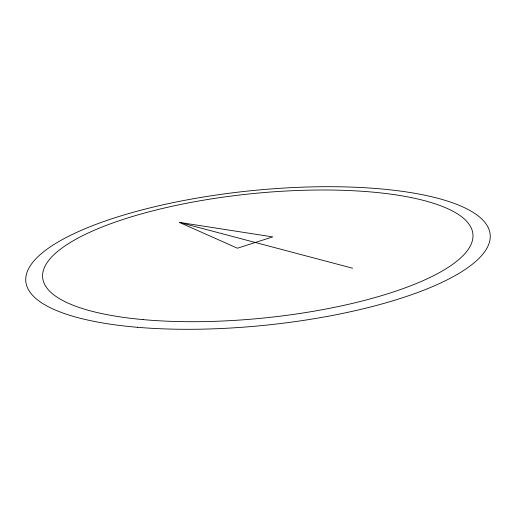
<?xml version="1.0" encoding="UTF-8"?>
<svg xmlns="http://www.w3.org/2000/svg" width="516" height="516" viewBox="0 0 516 516"><rect width="100%" height="100%" fill="white"/><g stroke="black" fill="none" stroke-linecap="round" stroke-linejoin="round"><path stroke-width="0.77" d="M179.342 222.383L272.745 236.909L237.405 248.215L179.342 222.383L352.589 268.223M137.611 327.305A233.355 67.635 -5.8 0 0 490.2 237.863A233.355 67.635 -5.8 0 0 146.17 208.838A233.355 67.635 -5.8 0 0 137.611 327.305M143.171 319.617A216.23 62.449 -5.8 0 0 472.837 238.224A216.23 62.449 -5.8 0 0 157.316 209.709A216.23 62.449 -5.8 0 0 143.171 319.617"/></g></svg>
